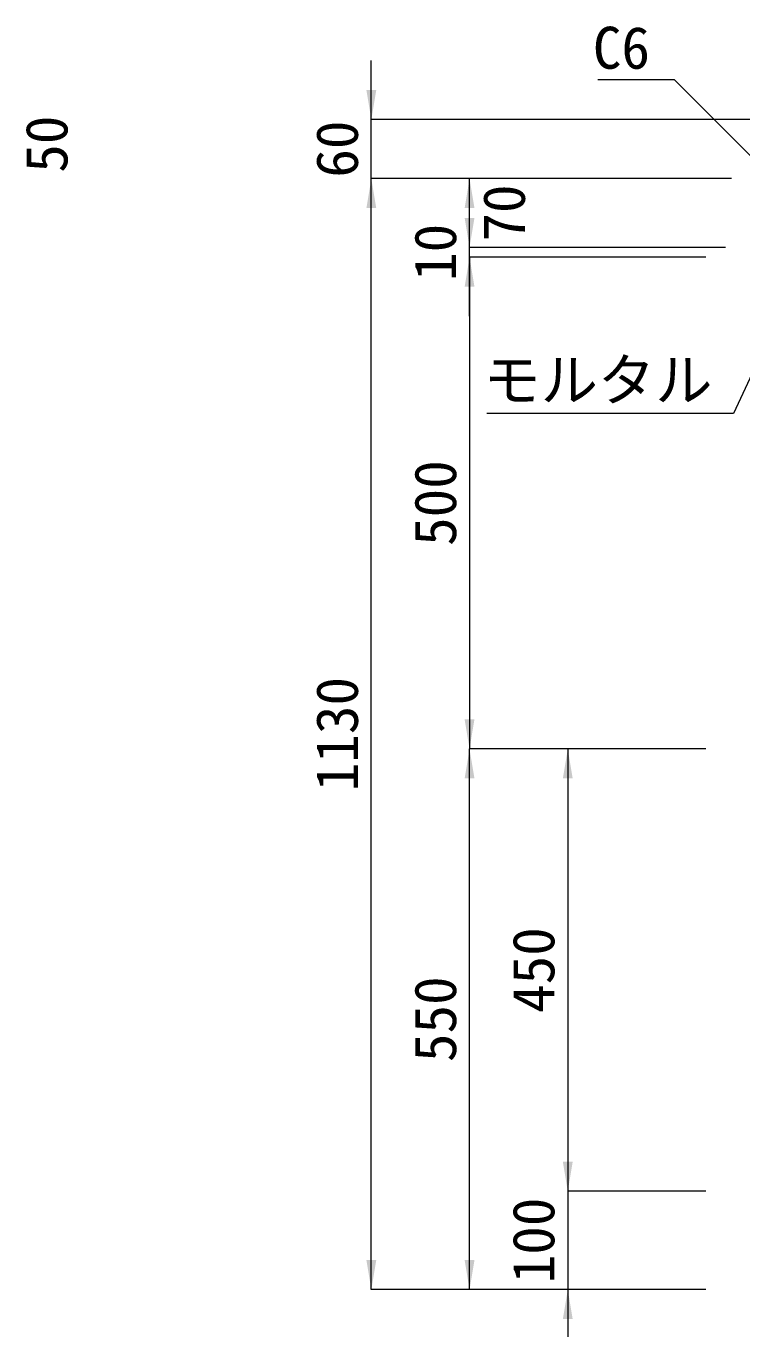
# Model space of a CAD drawing. Units: millimetres at full size. Extents: x -1934 to 78146, y -143454 to -112471.
# Drawn here: x 14921 to 15650, y -138322 to -136997 of the extents above; entities that cross this region are included whole.
import ezdxf
from ezdxf.enums import TextEntityAlignment as Align

# ---------------------------------------------------------------- set-up
doc = ezdxf.new("R2010")
doc.units = ezdxf.units.MM
doc.header["$LTSCALE"] = 23
doc.layers.add('寸法線', color=7, linetype='Continuous', lineweight=13)
doc.layers.add('引出線', color=4, linetype='Continuous', lineweight=13)
doc.styles.add('ＭＳ ゴシック', font='')
doc.styles.get('ＭＳ ゴシック').set_extended_font_data('MS Gothic')

# ---------------------------------------------------------------- blocks, each defined once
blk = doc.blocks.new('filled_arrow')
at = {"color": 0, "linetype": 'Continuous', "lineweight": -2}
blk.add_solid([(7.5, 1.25), (0, 0), (7.5, -1.25)], dxfattribs=at)

msp = doc.modelspace()

# ---------------------------------------------------------------- linework, layer by layer
at = {"layer": '寸法線'}
for p, q in [((15272.59, -137211.87), (15272.59, -137031.87)), ((15850.65, -137091.87), (15272.59, -137091.87)), ((15639.15, -137151.87), (15272.59, -137151.87)), ((15272.59, -138281.87), (15272.59, -137151.87)), ((15639.15, -137151.87), (15272.59, -137151.87)), ((15372.58, -137221.87), (15372.58, -137151.87)), ((15639.15, -137151.87), (15372.58, -137151.87)), ((15372.58, -137291.87), (15372.58, -137161.87)), ((15633.15, -137221.87), (15372.58, -137221.87)), ((15633.15, -137221.87), (15372.58, -137221.87)), ((15613.15, -137231.87), (15372.58, -137231.87)), ((15372.59, -137231.87), (15372.59, -137731.87)), ((15613.15, -137231.87), (15372.59, -137231.87)), ((15372.59, -138281.87), (15372.59, -137731.87)), ((15613.15, -137731.87), (15372.59, -137731.87)), ((15613.15, -137731.87), (15372.59, -137731.87)), ((15472.59, -137731.87), (15472.59, -138181.87)), ((15613.15, -137731.87), (15472.59, -137731.87)), ((15472.59, -138121.87), (15472.59, -138341.87)), ((15613.15, -138181.87), (15472.59, -138181.87)), ((15613.15, -138181.87), (15472.59, -138181.87)), ((15613.15, -138281.87), (15272.59, -138281.87)), ((15613.15, -138281.87), (15372.59, -138281.87)), ((15613.15, -138281.87), (15472.59, -138281.87))]:
    msp.add_line(p, q, dxfattribs=at)
at = {"layer": '引出線'}
for points in [[(15685.43, -137155.59), (15581.26, -137051.42), (15503.27, -137051.42)], [(15715.65, -137231.87), (15641.26, -137390.82), (15390.35, -137390.82)]]:
    msp.add_lwpolyline(points, dxfattribs=at)

# ---------------------------------------------------------------- block references
at = {"layer": '寸法線', "xscale": 4, "yscale": 4}
for p, rotation in [((15272.59, -137091.87), 90), ((15272.59, -137151.87), 270), ((15272.59, -137151.87), 270), ((15372.58, -137151.87), 270), ((15372.58, -137221.87), 90), ((15372.58, -137221.87), 90), ((15372.58, -137231.87), 270), ((15372.59, -137231.87), 270), ((15372.59, -137731.87), 90), ((15372.59, -137731.87), 270), ((15472.59, -137731.87), 270), ((15472.59, -138181.87), 90), ((15472.59, -138181.87), 90), ((15272.59, -138281.87), 90), ((15372.59, -138281.87), 90), ((15472.59, -138281.87), 270)]:
    msp.add_blockref('filled_arrow', p, dxfattribs=dict(at, rotation=rotation))

# ---------------------------------------------------------------- texts
at = {"layer": '寸法線', "style": 'ＭＳ ゴシック'}
for s, p in [('50', (14941.91, -137116.87)), ('60', (15237.59, -137121.87)), ('70', (15407.58, -137186.87)), ('10', (15337.58, -137226.87)), ('500', (15337.59, -137481.87)), ('1130', (15237.59, -137716.87)), ('450', (15437.59, -137956.87)), ('550', (15337.59, -138006.87)), ('100', (15437.59, -138231.87))]:
    msp.add_text(s, height=42.72, rotation=90, dxfattribs=at).set_placement(p, align=Align.MIDDLE_CENTER)
at = {"layer": '引出線', "style": 'ＭＳ ゴシック'}
msp.add_text('C6', height=42.72, dxfattribs=at).set_placement((15556.26, -136997.42), align=Align.TOP_RIGHT)
msp.add_text('モルタル', height=42.72, dxfattribs=at).set_placement((15503.3, -137335.22), align=Align.TOP_CENTER)

doc.saveas('drawing.dxf')
